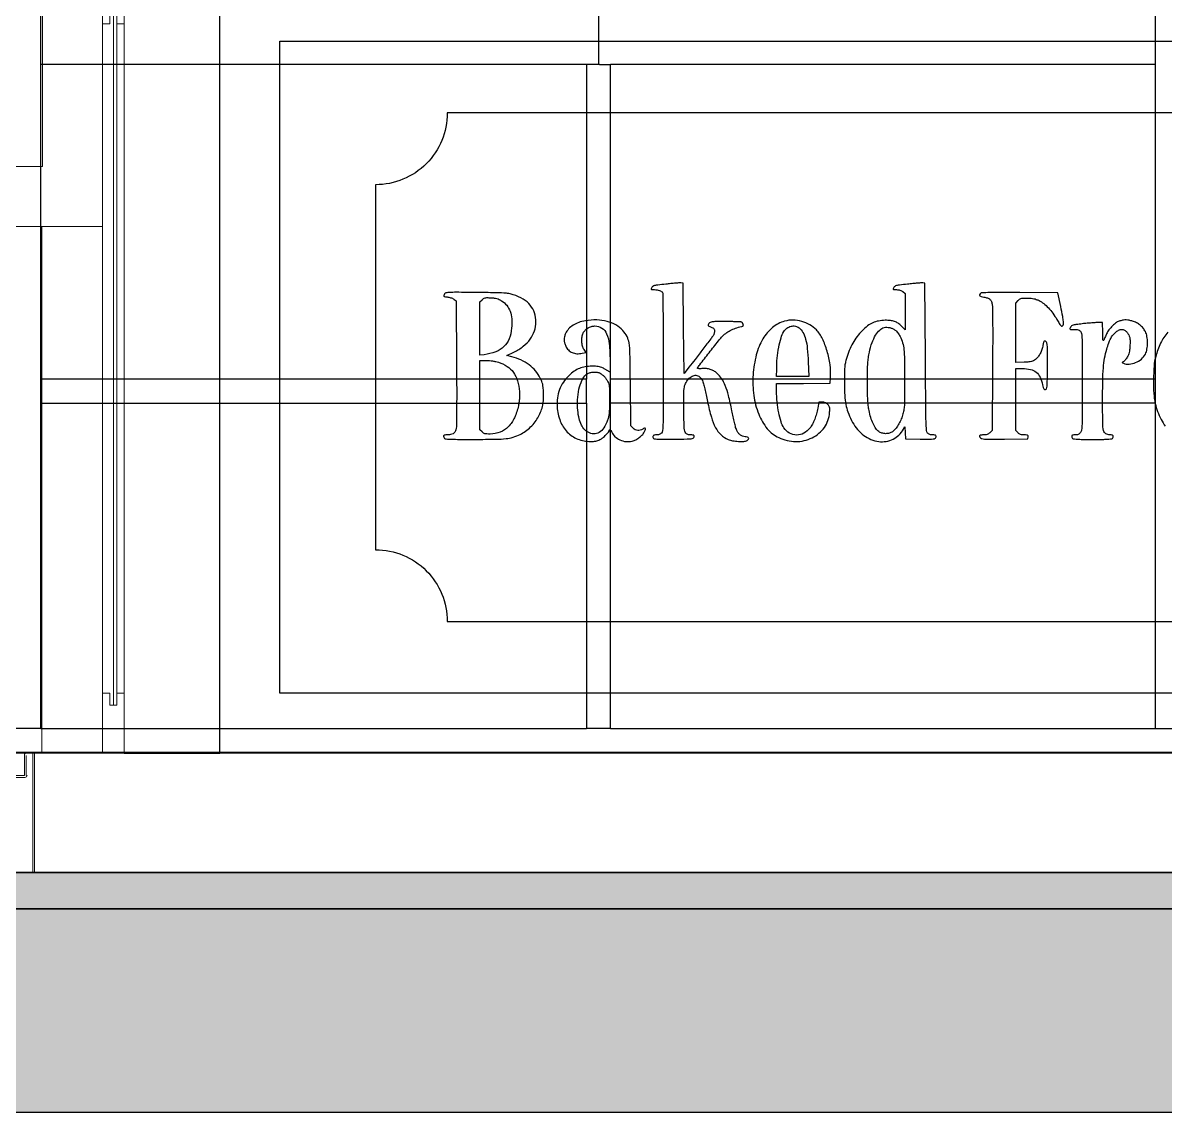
# Model space of a CAD drawing. Header units: millimetres. Extents: x 106699 to 122058, y 158555 to 162844.
# Drawn here: x 108477.4 to 108572.9, y 160724.3 to 160815.3 of the extents above; entities that cross this region are included whole.
import ezdxf

# ---------------------------------------------------------------- set-up
doc = ezdxf.new("R2010")
doc.units = ezdxf.units.MM
doc.layers.add('300_Z4_STR_F03$0$2-SPS-RCN', color=2, linetype='Continuous')
doc.layers.add('S2000-002 Çizgi', color=7, linetype='Continuous')
for name, color, linetype, lineweight in [('300_Z4_STR_F03$0$AUDIT_D_220920114151-103', 251, 'Continuous', 5), ('ahsap gorunus arka kalın', 43, 'Continuous', 9), ('ahsap kesit on', 40, 'Continuous', 20), ('no3_ahsap kesit on', 40, 'Continuous', 20)]:
    doc.layers.add(name, color=color, linetype=linetype, lineweight=lineweight)

# ---------------------------------------------------------------- blocks, each defined once
blk = doc.blocks.new('A$C254879b2')
at = {"layer": 'S2000-002 Çizgi', "color": 8, "true_color": 0x7a7a7a}
for p, q in [((273.533, 41.194), (273.529, 87.5)), ((320.127, 87.5), (320.127, 67.5)), ((366.679, 12), (366.679, 87.5)), ((319.127, 67.5), (273.531, 67.5)), ((320.027, 67.5), (319.127, 67.5)), ((319.127, 67.5), (319.127, 41.194)), ((320.227, 67.5), (320.027, 67.5)), ((320.227, 67.5), (321.127, 67.5)), ((321.127, 41.194), (321.127, 67.5)), ((366.679, 67.5), (321.127, 67.5)), ((319.127, 41.194), (273.533, 41.194)), ((273.533, 39.194), (273.533, 41.194)), ((319.127, 39.194), (319.127, 41.194)), ((321.127, 39.194), (321.127, 41.194)), ((366.679, 41.194), (321.127, 41.194)), ((273.535, 12.001), (273.533, 39.194)), ((273.533, 39.194), (319.127, 39.194)), ((319.127, 39.194), (319.127, 12)), ((321.127, 12), (321.127, 39.194)), ((366.679, 39.194), (321.127, 39.194)), ((273.535, 12.001), (267.534, 12)), ((273.535, 12.001), (319.127, 12)), ((321.127, 12), (319.127, 12)), ((321.127, 12), (366.829, 12)), ((366.829, 12), (415.528, 12.001)), ((525.528, 10), (267.534, 10)), ((267.534, 0.001), (672.528, 0.001))]:
    blk.add_line(p, q, dxfattribs=at)
blk = doc.blocks.new('A$C75c05701')
for points in [[(25.08, 21.07, 0.00301), (24.18, 20.97, 0.031649), (23.82, 20.91, 0.088385), (23.62, 20.82, 0.138022), (23.51, 20.68, 0.032296), (23.45, 20.54, 0.308533), (23.47, 20.48, 0.16035), (23.55, 20.45, 0.009033), (23.8, 20.45, -0.040323), (24.1, 20.42, -0.048696), (24.36, 20.35, -0.055089), (24.58, 20.25, -0.101875), (24.72, 20.11, -0.145671), (24.75, 20.01, -0.000152), (24.77, 17.75, -0.001444), (24.79, 15.21, -0.000884), (24.79, 12.22, -0.000363), (24.79, 7.15, -0.005907), (24.77, 5.44, -0.011816), (24.72, 4.53, -0.180228), (24.59, 4.25, -0.061877), (24.49, 4.17, -0.046522), (24.35, 4.1, -0.044352), (24.2, 4.06, -0.043768), (24.05, 4.05, 0.036616), (23.81, 4.03, 0.143123), (23.68, 3.97, 0.215669), (23.63, 3.86, 0.093398), (23.65, 3.71, 0.261301), (23.76, 3.62, 0.031128), (24.09, 3.58, 0.015549), (24.67, 3.56, 0.00181), (25.98, 3.57, 0.001244), (27.49, 3.59, 0.023114), (27.96, 3.62, 0.095374), (28.18, 3.69, 0.239449), (28.28, 3.82, 0.062435), (28.28, 3.95, 0.229727), (28.24, 4.01, 0.12561), (28.14, 4.04, 0.014851), (27.92, 4.05, -0.033331), (27.73, 4.06, -0.05342), (27.57, 4.1, -0.060547), (27.44, 4.16, -0.061601), (27.33, 4.26, -0.125435), (27.23, 4.46, -0.038257), (27.17, 4.81, -0.016127), (27.14, 5.44, -0.001737), (27.11, 6.88, -0.005179), (27.11, 8.65, -0.041581), (27.18, 9.46, -0.087878), (27.37, 9.97, -0.069104), (27.74, 10.45, -0.094861), (28.17, 10.73, -0.163024), (28.6, 10.76, -0.151285), (28.97, 10.52, -0.078539), (29.27, 10.05, -0.038701), (29.35, 9.82, -0.00373), (29.49, 9.25, -0.004727), (29.64, 8.57, -0.003717), (29.79, 7.83, 0.018945), (30.23, 6.04, 0.056207), (30.7, 4.86, 0.081118), (31.31, 4.08, 0.08344), (32.13, 3.54, 0.059766), (32.63, 3.39, 0.030482), (33.28, 3.32, 0.029045), (33.9, 3.32, 0.113557), (34.27, 3.43, 0.111249), (34.42, 3.56, 0.279934), (34.42, 3.7, 0.203714), (34.29, 3.81, 0.07238), (34.05, 3.85, -0.088783), (33.74, 3.9, -0.081405), (33.47, 4.06, -0.073423), (33.23, 4.31, -0.054532), (33.06, 4.65, -0.032239), (32.97, 4.9, -0.004231), (32.84, 5.44, -0.004902), (32.69, 6.09, -0.004088), (32.55, 6.78, 0.01077), (32.16, 8.5, 0.034173), (31.8, 9.62, 0.050888), (31.39, 10.41, 0.067188), (30.86, 11.02, 0.050589), (30.5, 11.28, 0.056121), (30.11, 11.44, 0.052608), (29.67, 11.53, 0.036755), (29.17, 11.53, -0.01219), (28.94, 11.52, -0.035793), (28.77, 11.53, -0.070694), (28.68, 11.56, -0.451698), (28.67, 11.6, -0.03019), (28.92, 11.96, -0.00101), (29.98, 13.33, -0.001265), (31.03, 14.66, -0.022331), (31.38, 15.08, -0.037189), (31.85, 15.51, -0.042012), (32.36, 15.84, -0.040274), (32.94, 16.1, -0.029795), (33.62, 16.29, 0.032526), (33.75, 16.33, 0.125203), (33.81, 16.37, 0.183753), (33.84, 16.44, 0.088096), (33.82, 16.52, 0.035027), (33.79, 16.6, 0.028144), (33.75, 16.67, 0.02896), (33.7, 16.73, 0.062229), (33.65, 16.77, 0.138179), (33.56, 16.8, 0.002535), (33.07, 16.82, 0.006053), (32.49, 16.84, 0.003983), (31.82, 16.85, 0.002093), (30.72, 16.84, 0.027762), (30.32, 16.82, 0.085103), (30.1, 16.75, 0.126018), (29.95, 16.62, 0.035943), (29.86, 16.48, 0.260808), (29.87, 16.41, 0.145101), (29.94, 16.34, 0.009879), (30.19, 16.23, -0.022665), (30.4, 16.13, -0.088247), (30.52, 16.04, -0.12075), (30.57, 15.93, -0.061437), (30.59, 15.77, -0.048453), (30.58, 15.65, -0.028967), (30.54, 15.5, -0.028809), (30.49, 15.36, -0.04388), (30.42, 15.25, -0.013112), (30.17, 14.89, -0.000653), (29.28, 13.74, -0.001181), (28.39, 12.57, -0.002655), (27.7, 11.7), (27.14, 11), (27.09, 16.1), (27.04, 21.2), (26.79, 21.21, 0.031128), (26.63, 21.21, 0.002337), (26.19, 21.18, 0.003224), (25.66, 21.13, 0.002445)], [(52.38, 21.07, 0.00301), (51.48, 20.97, 0.031649), (51.12, 20.91, 0.088385), (50.92, 20.82, 0.138022), (50.81, 20.68, 0.035057), (50.75, 20.54, 0.318203), (50.77, 20.48, 0.149578), (50.85, 20.45, 0.007989), (51.13, 20.45, -0.031599), (51.34, 20.44, -0.040607), (51.52, 20.4, -0.043934), (51.69, 20.33, -0.050593), (51.83, 20.24), (52.09, 20.03), (52.09, 17.98), (52.09, 15.92), (51.69, 16.33, 0.045345), (51.3, 16.65, 0.065774), (50.91, 16.85, 0.059044), (50.45, 16.96, 0.029149), (49.84, 16.99, 0.042028), (49.09, 16.91, 0.061506), (48.46, 16.72, 0.058083), (47.87, 16.36, 0.032961), (47.24, 15.81, 0.034385), (46.67, 15.15, 0.032301), (46.19, 14.42, 0.031147), (45.79, 13.59, 0.027288), (45.47, 12.69, 0.021088), (45.35, 12.18, 0.029177), (45.28, 11.71, 0.017871), (45.25, 11.09, 0.003325), (45.25, 9.95, 0.011511), (45.29, 8.49, 0.033997), (45.41, 7.49, 0.041946), (45.64, 6.64, 0.026334), (46.05, 5.69, 0.103303), (47.26, 4.14, 0.12536), (48.91, 3.34, 0.145997), (50.56, 3.49, 0.15805), (51.79, 4.51), (52.08, 4.97), (52.11, 4.29), (52.14, 3.6), (53.79, 3.57, 0.003604), (54.6, 3.56, 0.015081), (55.09, 3.58, 0.018341), (55.41, 3.61, 0.222043), (55.51, 3.67, 0.067505), (55.59, 3.84, 0.246861), (55.57, 3.96, 0.187023), (55.45, 4.03, 0.03978), (55.21, 4.05, -0.034487), (55.03, 4.06, -0.053299), (54.87, 4.1, -0.059834), (54.74, 4.16, -0.061383), (54.63, 4.26, -0.169969), (54.51, 4.55, -0.008539), (54.46, 5.6, -0.00515), (54.43, 7.51, -0.000366), (54.39, 12.83), (54.34, 21.2), (54.09, 21.21, 0.031128), (53.93, 21.21, 0.002337), (53.49, 21.18, 0.003224), (52.96, 21.13, 0.002445)], [(0.1, 19.96, 0.027472), (0.02, 19.78, 0.311008), (0.03, 19.71, 0.148486), (0.12, 19.66, 0.006178), (0.49, 19.61, -0.027528), (0.69, 19.57, -0.023764), (0.9, 19.51, -0.024463), (1.09, 19.43, -0.061514), (1.21, 19.35), (1.44, 19.17), (1.47, 12.08, -0.000977), (1.48, 8.94, -0.002571), (1.47, 6.69, -0.001271), (1.45, 4.97, -0.066992), (1.4, 4.64, -0.08365), (1.27, 4.37, -0.10662), (1.07, 4.19, -0.089101), (0.78, 4.08, -0.043534), (0.39, 4.05, 0.022891), (0.14, 4.04, 0.177977), (0.03, 3.99, 0.245608), (0, 3.89, 0.04447), (0.05, 3.71, 0.28167), (0.18, 3.61, 0.015183), (0.68, 3.57, 0.010191), (1.56, 3.55, 0.001168), (3.53, 3.55, 0.003118), (5.94, 3.56, 0.024114), (7.06, 3.63, 0.047406), (7.84, 3.79, 0.035887), (8.66, 4.11, 0.047943), (9.24, 4.46, 0.03488), (9.83, 4.95, 0.034639), (10.34, 5.53, 0.044715), (10.72, 6.12, 0.029526), (11.01, 6.78, 0.040617), (11.19, 7.4, 0.038337), (11.28, 8.06, 0.022649), (11.28, 8.87, 0.010721), (11.24, 9.41, 0.033873), (11.19, 9.77, 0.039621), (11.09, 10.08, 0.019261), (10.92, 10.47, 0.062916), (10.38, 11.27, 0.054588), (9.65, 11.97, 0.051991), (8.74, 12.51, 0.04684), (7.7, 12.88), (7.16, 13.02), (7.95, 13.4, 0.051869), (9, 14.06, 0.068422), (9.78, 14.87, 0.075252), (10.26, 15.8, 0.08306), (10.43, 16.79, 0.079066), (10.26, 17.82, 0.094476), (9.79, 18.68, 0.085707), (8.99, 19.37, 0.053654), (7.87, 19.88, 0.041486), (7.38, 20, 0.023984), (6.79, 20.06, 0.010744), (5.83, 20.1, 0.001309), (3.73, 20.13, 0.000833), (1.44, 20.15, 0.013184), (0.66, 20.13, 0.038412), (0.27, 20.09, 0.223931)], [(6.55, 19.19, -0.083549), (7.13, 18.68, -0.083802), (7.51, 18.01, -0.070518), (7.69, 17.16, -0.039689), (7.68, 16.09, -0.069488), (7.4, 14.89, -0.109782), (6.82, 14.02, -0.102554), (5.89, 13.43, -0.054937), (4.57, 13.1), (4.09, 13.04), (4.09, 16.05), (4.09, 19.06), (4.35, 19.31, -0.045603), (4.52, 19.46, -0.096298), (4.68, 19.52, -0.058494), (4.9, 19.55, -0.008963), (5.33, 19.53, -0.015568), (5.73, 19.5, -0.039656), (6.02, 19.44, -0.045011), (6.27, 19.35, -0.025643)], [(60.61, 20.03, 0.096233), (60.51, 19.88, 0.292536), (60.53, 19.76, 0.149013), (60.68, 19.67, 0.027627), (61, 19.61, -0.049053), (61.4, 19.51, -0.105525), (61.67, 19.35, -0.11148), (61.84, 19.1, -0.058815), (61.94, 18.73, -0.034252), (61.97, 18.4, -0.00047), (61.98, 16.4, -0.001324), (61.98, 14.08, -0.000871), (61.97, 11.41), (61.94, 4.53), (61.66, 4.29, -0.042539), (61.51, 4.18, -0.054788), (61.35, 4.1, -0.050619), (61.16, 4.06, -0.029758), (60.94, 4.05, 0.019333), (60.75, 4.04, 0.04948), (60.61, 4.02, 0.080594), (60.52, 3.98, 0.251692), (60.5, 3.92, 0.236351), (60.6, 3.71, 0.127044), (60.89, 3.6, 0.031592), (61.51, 3.56, 0.002122), (63.3, 3.57), (65.94, 3.6), (65.98, 3.82, 0.071132), (65.98, 3.95, 0.240829), (65.93, 4.01, 0.110187), (65.82, 4.04, 0.010885), (65.55, 4.05, -0.025708), (65.31, 4.06, -0.057907), (65.13, 4.1, -0.066953), (64.98, 4.17, -0.045984), (64.84, 4.29), (64.59, 4.54), (64.59, 8.04), (64.59, 11.55), (65.36, 11.55, -0.059025), (66.25, 11.44, -0.112757), (66.89, 11.13, -0.112211), (67.33, 10.56, -0.058093), (67.62, 9.71, 0.011121), (67.69, 9.4, 0.07254), (67.75, 9.25, 0.165599), (67.83, 9.18, 0.129641), (67.94, 9.17, 0.281119), (68.06, 9.27, 0.061239), (68.12, 9.54, 0.018179), (68.15, 10.12, 0.001179), (68.17, 11.79, 0.002756), (68.18, 13.49, 0.028322), (68.14, 14.19, 0.089641), (68.04, 14.53, 0.28194), (67.84, 14.65, 0.249491), (67.79, 14.62, 0.049157), (67.73, 14.52, 0.039576), (67.68, 14.37, 0.022318), (67.65, 14.18, -0.039796), (67.53, 13.69, -0.04238), (67.35, 13.24, -0.045275), (67.1, 12.85, -0.065214), (66.81, 12.57, -0.040612), (66.58, 12.42, -0.064391), (66.36, 12.34, -0.040877), (66.07, 12.29, -0.007964), (65.53, 12.26), (64.59, 12.23), (64.59, 15.58), (64.59, 18.94), (64.84, 19.22, -0.046556), (65, 19.38, -0.10495), (65.16, 19.46, -0.05917), (65.38, 19.49, -0.007509), (65.88, 19.49, -0.013584), (66.31, 19.47, -0.034265), (66.63, 19.43, -0.039405), (66.9, 19.35, -0.023846), (67.22, 19.21, -0.054067), (67.74, 18.88, -0.036285), (68.27, 18.4, -0.032615), (68.77, 17.79, -0.025267), (69.24, 17.07, 0.006628), (69.5, 16.63, 0.041136), (69.65, 16.43, 0.111644), (69.76, 16.34, 0.283401), (69.85, 16.36, 0.183306), (69.96, 16.54, 0.060446), (69.97, 16.86, 0.026323), (69.89, 17.41, 0.003599), (69.66, 18.55), (69.33, 20.1), (65.03, 20.12, 0.001296), (62.9, 20.13, 0.005592), (61.64, 20.12, 0.003463), (60.76, 20.09, 0.189743)], [(16.01, 16.94, 0.043324), (15.25, 16.74, 0.059136), (14.61, 16.43, 0.065706), (14.12, 16.01, 0.075317), (13.78, 15.5, 0.043577), (13.65, 15.13, 0.065691), (13.61, 14.8, 0.064799), (13.65, 14.46, 0.041119), (13.79, 14.08, 0.087768), (14.09, 13.64, 0.095535), (14.51, 13.35, 0.089411), (15.04, 13.22, 0.066817), (15.64, 13.27), (16.1, 13.36), (15.87, 13.68, -0.091622), (15.69, 14.07, -0.048705), (15.61, 14.59, -0.048533), (15.63, 15.13, -0.08594), (15.76, 15.55, -0.067425), (16, 15.88, -0.0695), (16.31, 16.13, -0.069486), (16.68, 16.29, -0.067354), (17.08, 16.35, -0.148232), (17.87, 16.11, -0.142431), (18.41, 15.47, -0.080539), (18.71, 14.32, -0.023352), (18.79, 12.47), (18.79, 11.15), (18.22, 11.47, 0.019284), (17.86, 11.66, 0.055689), (17.59, 11.75, 0.045166), (17.29, 11.79, 0.009491), (16.74, 11.8, 0.037266), (15.98, 11.74, 0.058115), (15.34, 11.56, 0.057614), (14.76, 11.24, 0.035903), (14.16, 10.75, 0.053853), (13.52, 10, 0.059778), (13.08, 9.16, 0.058658), (12.85, 8.23, 0.048871), (12.82, 7.2, 0.074416), (13.18, 5.61, 0.100821), (13.97, 4.37, 0.107303), (15.14, 3.58, 0.094068), (16.59, 3.31, 0.018544), (16.92, 3.32, 0.030723), (17.19, 3.36, 0.034714), (17.43, 3.43, 0.035197), (17.65, 3.52, 0.04934), (17.97, 3.73, 0.025968), (18.32, 4.05, 0.02084), (18.63, 4.37, 0.178976), (18.69, 4.55, -0.216639), (18.73, 4.63, -0.340898), (18.8, 4.63, -0.104575), (18.9, 4.53, -0.041165), (18.99, 4.35, 0.10955), (19.35, 3.85, 0.082553), (19.91, 3.48, 0.078536), (20.6, 3.3, 0.083724), (21.28, 3.35, 0.061661), (21.71, 3.51, 0.04549), (22.13, 3.78, 0.046588), (22.48, 4.11, 0.082252), (22.69, 4.45, 0.02761), (22.78, 4.69, 0.247992), (22.76, 4.8, 0.344869), (22.67, 4.82, 0.040863), (22.48, 4.71, -0.08583), (22.2, 4.58, -0.089686), (21.91, 4.55, -0.090941), (21.62, 4.63, -0.091327), (21.39, 4.81), (21.14, 5.06), (21.09, 9.73, 0.001936), (21.04, 13.23, 0.030136), (20.94, 14.43, 0.085526), (20.71, 15.15, 0.06289), (20.23, 15.84, 0.081355), (19.45, 16.47, 0.065243), (18.45, 16.87, 0.058811), (17.29, 17.03, 0.045731)], [(38.5, 16.89, 0.107288), (37.13, 16.17, 0.08491), (36.05, 14.89, 0.070504), (35.3, 13.09, 0.044936), (34.94, 10.85, 0.050506), (35.02, 8.5, 0.063847), (35.57, 6.39, 0.073593), (36.54, 4.75, 0.114115), (37.84, 3.74, 0.107112), (39.75, 3.3, 0.117308), (41.61, 3.73, 0.126097), (42.98, 4.9, 0.135578), (43.57, 6.56, 0.01022), (43.59, 6.97, 0.063728), (43.57, 7.17, 0.098827), (43.5, 7.32, 0.041993), (43.36, 7.49, 0.041376), (43.22, 7.61, 0.059263), (43.07, 7.69, 0.05807), (42.91, 7.73, 0.037816), (42.72, 7.75), (42.34, 7.75), (42.23, 7.07, -0.025205), (42.09, 6.43, -0.026684), (41.89, 5.82, -0.028397), (41.64, 5.27, -0.043295), (41.36, 4.83, -0.103738), (40.67, 4.24, -0.12732), (39.85, 4.03, -0.131064), (39.05, 4.25, -0.113375), (38.42, 4.84, -0.072189), (38.09, 5.53, -0.027444), (37.83, 6.56, -0.025584), (37.65, 7.76, -0.023173), (37.59, 9.02), (37.59, 9.85), (40.62, 9.87), (43.64, 9.9), (43.68, 10.5, 0.046436), (43.62, 11.98, 0.039072), (43.29, 13.52, 0.040641), (42.76, 14.91, 0.073747), (42.08, 15.91, 0.07569), (41.35, 16.49, 0.063733), (40.43, 16.87, 0.063302), (39.44, 17.02, 0.072489)], [(76.35, 16.92, 0.08985), (75.96, 16.74, 0.038858), (75.51, 16.37, 0.038189), (75.11, 15.91, 0.055671), (74.83, 15.45, 0.000093), (74.75, 15.26, 0.00008), (74.66, 15.06, 0.000081), (74.58, 14.87, 0.000232), (74.52, 14.75, -0.349296), (74.47, 14.72, -0.320516), (74.43, 14.77, -0.029133), (74.41, 15.02, -0.003138), (74.4, 15.62), (74.39, 16.75), (73.97, 16.75, 0.015874), (73.73, 16.74, 0.003017), (73.29, 16.7, 0.003217), (72.78, 16.66, 0.00295), (72.25, 16.61, 0.005199), (71.58, 16.53, 0.023145), (71.19, 16.46, 0.039331), (70.95, 16.39, 0.141779), (70.83, 16.29, 0.031276), (70.72, 16.12, 0.198059), (70.7, 16.02, 0.29333), (70.77, 15.97, 0.059926), (70.92, 15.96, -0.025124), (71.25, 15.97, -0.049825), (71.52, 15.94, -0.063021), (71.73, 15.87, -0.080114), (71.89, 15.75, -0.169507), (72.02, 15.49, -0.019652), (72.07, 14.84, -0.008246), (72.09, 13.61, -0.000544), (72.09, 10.06, -0.000537), (72.09, 6.48, -0.00847), (72.07, 5.26, -0.022552), (72.01, 4.62, -0.135901), (71.89, 4.31, -0.044989), (71.76, 4.18, -0.077821), (71.64, 4.1, -0.071272), (71.49, 4.06, -0.032307), (71.29, 4.05, 0.023125), (71.03, 4.04, 0.178723), (70.93, 3.99, 0.244831), (70.9, 3.89, 0.044245), (70.95, 3.71, 0.261126), (71.06, 3.62, 0.028436), (71.39, 3.58, 0.015304), (71.98, 3.55, 0.001944), (73.24, 3.55, 0.001944), (74.51, 3.55, 0.015304), (75.1, 3.58, 0.028436), (75.43, 3.62, 0.261126), (75.53, 3.71, 0.042789), (75.59, 3.89, 0.238528), (75.56, 3.99, 0.183499), (75.46, 4.04, 0.02489), (75.22, 4.05, -0.141973), (74.75, 4.19, -0.200055), (74.5, 4.54, -0.050354), (74.41, 5.36, -0.00291), (74.39, 7.87, -0.004301), (74.41, 10.15, -0.015333), (74.48, 11.62, -0.02312), (74.62, 12.72, -0.027728), (74.86, 13.73, -0.013965), (75.08, 14.44, -0.035045), (75.3, 14.93, -0.045793), (75.54, 15.31, -0.047354), (75.84, 15.63, -0.063135), (76.2, 15.87, -0.116087), (76.54, 15.96, -0.129979), (76.85, 15.88, -0.090325), (77.13, 15.64, -0.047938), (77.34, 15.34, -0.074506), (77.45, 15.05, -0.05313), (77.49, 14.67, -0.013984), (77.47, 14.06, -0.014185), (77.44, 13.65, -0.032974), (77.38, 13.34, -0.039562), (77.3, 13.09, -0.031389), (77.16, 12.82, -0.020254), (77.05, 12.65, -0.022482), (76.92, 12.48, -0.022566), (76.81, 12.36, -0.098393), (76.72, 12.3, 0.014203), (76.62, 12.25, 0.328685), (76.6, 12.23, 0.254696), (76.62, 12.2, 0.009905), (76.74, 12.14, 0.115961), (77.39, 12.04, 0.081248), (78.11, 12.21, 0.078291), (78.77, 12.62, 0.093689), (79.22, 13.18, 0.082478), (79.4, 13.72, 0.039402), (79.46, 14.45, 0.039405), (79.4, 15.17, 0.083564), (79.22, 15.71, 0.050012), (78.96, 16.11, 0.048782), (78.62, 16.45, 0.048895), (78.22, 16.71, 0.050741), (77.78, 16.89, 0.021619), (77.38, 16.99, 0.045423), (77.06, 17.03, 0.046348), (76.74, 17.01, 0.023419)], [(40.13, 16.14, -0.103805), (40.56, 15.63, -0.056714), (40.87, 14.86, -0.040601), (41.06, 13.79, -0.016859), (41.16, 12.32), (41.22, 10.65), (39.41, 10.65), (37.59, 10.65), (37.6, 11.47, -0.023068), (37.66, 12.72, -0.023831), (37.83, 13.94, -0.025242), (38.09, 15, -0.064176), (38.41, 15.72, -0.098247), (38.76, 16.1, -0.09924), (39.22, 16.32, -0.104649), (39.71, 16.33, -0.122004)], [(50.97, 15.88, -0.04292), (51.11, 15.76, -0.021379), (51.27, 15.57, -0.02105), (51.42, 15.36, -0.028978), (51.53, 15.17, -0.044205), (51.81, 14.45, -0.045754), (51.96, 13.7, -0.022973), (52.03, 12.59, -0.003236), (52.04, 10.3, -0.001315), (52.04, 8.24, -0.012628), (52.01, 7.37, -0.029304), (51.95, 6.81, -0.032952), (51.82, 6.29, -0.030863), (51.6, 5.71, -0.030993), (51.31, 5.17, -0.033064), (50.99, 4.71, -0.063443), (50.66, 4.41, -0.095078), (50.32, 4.24, -0.067063), (49.9, 4.19, -0.066085), (49.48, 4.26, -0.085634), (49.12, 4.43, -0.092546), (48.8, 4.76, -0.03717), (48.49, 5.32, -0.033326), (48.22, 6.02, -0.026942), (48.03, 6.8, -0.020307), (47.94, 7.36, -0.014469), (47.89, 8, -0.010142), (47.86, 8.83, -0.003388), (47.85, 10.05, -0.002997), (47.86, 11.38, -0.013078), (47.89, 12.16, -0.020172), (47.96, 12.76, -0.017046), (48.07, 13.39, -0.030073), (48.37, 14.47, -0.051759), (48.77, 15.31, -0.066096), (49.23, 15.89, -0.129031), (49.74, 16.18, -0.075112), (50.03, 16.21, -0.047371), (50.36, 16.16, -0.046064), (50.69, 16.05, -0.057163)], [(6.19, 12.26, -0.069918), (7.17, 11.79, -0.092232), (7.88, 11.11, -0.085213), (8.34, 10.17, -0.051287), (8.56, 8.95, -0.017733), (8.58, 8.56, -0.018759), (8.57, 8.17, -0.018149), (8.52, 7.78, -0.014586), (8.45, 7.35, -0.056568), (8.01, 5.99, -0.089392), (7.31, 4.98, -0.102096), (6.38, 4.37, -0.09524), (5.26, 4.15, -0.011716), (4.88, 4.16, -0.053292), (4.66, 4.19, -0.080836), (4.5, 4.26, -0.051136), (4.34, 4.39), (4.09, 4.64), (4.09, 8.54), (4.09, 12.45), (4.83, 12.45, -0.018896), (5.18, 12.44, -0.016227), (5.54, 12.4, -0.016581), (5.89, 12.33, -0.02374)], [(17.67, 11.01, -0.048345), (17.92, 10.85, -0.038449), (18.15, 10.63, -0.035372), (18.36, 10.36, -0.028166), (18.56, 10.05, -0.062693), (18.66, 9.79, -0.038184), (18.71, 9.46, -0.019605), (18.73, 8.96, -0.003313), (18.74, 8, -0.00389), (18.72, 7.03, -0.0194), (18.69, 6.49, -0.032598), (18.63, 6.1, -0.030947), (18.51, 5.71, -0.054323), (18.09, 4.85, -0.113229), (17.56, 4.33, -0.14738), (16.95, 4.17, -0.119936), (16.31, 4.35, -0.093525), (15.84, 4.75, -0.069834), (15.49, 5.32, -0.055578), (15.25, 6.1, -0.030059), (15.13, 7.09, -0.038901), (15.14, 8.33, -0.046453), (15.36, 9.48, -0.052801), (15.73, 10.4, -0.129092), (16.22, 10.94, -0.077924), (16.54, 11.08, -0.05271), (16.94, 11.14, -0.052804), (17.34, 11.12, -0.079332)]]:
    blk.add_lwpolyline(points, format="xyb", close=True)
blk.add_lwpolyline([(81.74, 15.64, 0.06392), (80.94, 14.42, 0.046805), (80.38, 12.9, 0.048059), (80.2, 11.85, 0.015644), (80.14, 10.29, 0.015859), (80.17, 8.71, 0.042657), (80.33, 7.6, 0.032141), (80.6, 6.68, 0.031533), (80.99, 5.79, 0.033308), (81.46, 5.02, 0.054396)], format="xyb")
blk = doc.blocks.new('A$C58a314aa')
at = {"layer": 'no3_ahsap kesit on'}
for p, q in [((90.062, 75.949), (90.062, 10)), ((91.862, 75.949), (91.862, 70.949)), ((90.662, 70.949), (90.662, 71.949)), ((90.962, 71.949), (90.962, 14)), ((91.262, 71.949), (91.262, 14)), ((90.062, 70.949), (90.662, 70.949)), ((91.262, 70.949), (91.862, 70.949)), ((91.862, 70.949), (91.862, 15)), ((90.062, 15), (90.662, 15)), ((90.662, 15), (90.662, 14)), ((91.262, 15), (91.862, 15)), ((91.862, 15), (91.862, 10)), ((91.262, 14), (90.662, 14)), ((84.242, 0), (84.242, 10.025)), ((84.362, 0), (84.362, 10))]:
    blk.add_line(p, q, dxfattribs=at)
for points in [[(22.543, 75.949), (13.049, 75.949), (13.049, 10.025), (90.062, 10.025), (90.062, 75.949), (85.049, 75.949)], [(85.049, 75.949), (85.049, 59.013), (22.543, 59.013), (22.543, 75.949)], [(16.543, 54), (90.062, 54)], [(90.062, 54), (84.973, 54), (84.973, 10.025), (90.062, 10.025), (90.062, 54)], [(75.328, 9.797), (75.328, 8.127), (83.53, 8.127), (83.53, 9.797)], [(83.682, 10.025), (86.265, 10.025)], [(83.682, 9.797), (83.682, 8.127)], [(90.062, 10), (91.862, 10)], [(83.53, 7.975), (75.328, 7.975)]]:
    blk.add_lwpolyline(points, dxfattribs=at)
for points in [[(83.53, 9.835), (83.53, 9.94), (83.615, 10.025), (83.72, 10.025)], [(83.758, 8.165), (83.758, 8.06), (83.673, 7.975), (83.568, 7.975)]]:
    blk.add_open_spline(points, degree=3, dxfattribs=at)
blk = doc.blocks.new('A$Cfe531ae8')
for p, q in [((99.862, 10), (99.862, 74.5)), ((104.862, 69.5), (250.862, 69.5)), ((104.862, 15), (104.862, 69.5)), ((250.862, 15), (104.862, 15)), ((91.862, 10), (93.862, 10)), ((93.862, 10), (99.862, 10)), ((255.862, 10), (99.862, 10)), ((93.862, 0), (84.242, 0)), ((516.862, 0), (93.862, 0))]:
    blk.add_line(p, q)
blk.add_lwpolyline([(242.862, 27), (242.862, 57.5, -0.414214), (236.862, 63.5), (118.862, 63.5, -0.414214), (112.862, 57.5), (112.862, 27, -0.414214), (118.862, 21), (236.862, 21, -0.414214)], format="xyb", close=True)
at = {"xscale": 0.7401733245440774, "yscale": 0.7401733245440774, "zscale": 0.7401733245440774}
blk.add_blockref('A$C75c05701', (118.548, 33.596, 6.152), dxfattribs=at)
at = {"layer": 'S2000-002 Çizgi'}
blk.add_blockref('A$C58a314aa', (0, 0), dxfattribs=at)

msp = doc.modelspace()

# ---------------------------------------------------------------- hatches: boundary and pattern name
at = {"layer": 'ahsap gorunus arka kalın', "true_color": 0xc3d8cc}
h = msp.add_hatch(dxfattribs=at)
h.set_pattern_fill('AR-B816', color=254, scale=0.04)
h.set_pattern_definition([(0, (-11544.62, 998.902), (0, 8.128), []), (90, (-11544.62, 998.902), (-8.128, 8.128), [8.128, -8.128])])
edge = h.paths.add_edge_path()
edge.add_line((108293.168, 160954.375), (108403.168, 160954.375))
edge.add_line((108403.168, 160954.375), (108403.168, 160822.317))
edge.add_line((108403.168, 160822.317), (108406.848, 160822.317))
edge.add_line((108406.848, 160822.317), (108406.848, 160917.374))
edge.add_line((108406.848, 160917.374), (108409.388, 160917.374))
edge.add_line((108409.388, 160917.374), (108467.326, 160917.374))
edge.add_line((108467.326, 160917.374), (108469.96, 160917.374))
edge.add_line((108469.96, 160917.374), (108469.96, 160903.014))
edge.add_line((108469.96, 160903.014), (108469.96, 160881.279))
edge.add_line((108469.96, 160881.279), (108484.095, 160881.279))
edge.add_line((108484.095, 160881.279), (108484.095, 160845.874))
edge.add_line((108484.095, 160845.874), (108496.396, 160845.874))
edge.add_line((108496.396, 160845.874), (108496.396, 160881.317))
edge.add_line((108496.396, 160881.317), (108502.922, 160881.317))
edge.add_line((108502.922, 160881.317), (108502.922, 160890.874))
edge.add_line((108502.922, 160890.874), (108497.922, 160890.874))
edge.add_line((108497.922, 160890.874), (108497.243, 160890.874))
edge.add_line((108497.243, 160890.874), (108497.177, 160891.018))
edge.add_line((108497.177, 160891.018), (108497.161, 160891.293))
edge.add_line((108497.161, 160891.293), (108496.881, 160891.305))
edge.add_line((108496.881, 160891.305), (108496.636, 160891.463))
edge.add_line((108496.636, 160891.463), (108496.522, 160891.678))
edge.add_line((108496.522, 160891.678), (108496.403, 160892.32))
edge.add_line((108496.403, 160892.32), (108496.391, 160892.371))
edge.add_line((108496.391, 160892.371), (108496.374, 160892.424))
edge.add_line((108496.374, 160892.424), (108496.355, 160892.475))
edge.add_line((108496.355, 160892.475), (108496.332, 160892.525))
edge.add_line((108496.332, 160892.525), (108496.306, 160892.573))
edge.add_line((108496.306, 160892.573), (108496.278, 160892.62))
edge.add_line((108496.278, 160892.62), (108496.247, 160892.664))
edge.add_line((108496.247, 160892.664), (108496.213, 160892.707))
edge.add_line((108496.213, 160892.707), (108496.176, 160892.747))
edge.add_line((108496.176, 160892.747), (108496.137, 160892.784))
edge.add_line((108496.137, 160892.784), (108496.072, 160892.834))
edge.add_line((108496.072, 160892.834), (108495.966, 160892.902))
edge.add_line((108495.966, 160892.902), (108495.821, 160893.104))
edge.add_line((108495.821, 160893.104), (108495.779, 160893.234))
edge.add_line((108495.779, 160893.234), (108665.065, 160893.234))
edge.add_line((108665.065, 160893.234), (108665.074, 160893.234))
edge.add_line((108665.074, 160893.234), (108664.968, 160893.005))
edge.add_line((108664.968, 160893.005), (108664.854, 160892.897))
edge.add_line((108664.854, 160892.897), (108664.648, 160892.724))
edge.add_line((108664.648, 160892.724), (108664.632, 160892.707))
edge.add_line((108664.632, 160892.707), (108664.598, 160892.664))
edge.add_line((108664.598, 160892.664), (108664.567, 160892.62))
edge.add_line((108664.567, 160892.62), (108664.538, 160892.573))
edge.add_line((108664.538, 160892.573), (108664.512, 160892.525))
edge.add_line((108664.512, 160892.525), (108664.49, 160892.475))
edge.add_line((108664.49, 160892.475), (108664.47, 160892.424))
edge.add_line((108664.47, 160892.424), (108664.454, 160892.371))
edge.add_line((108664.454, 160892.371), (108664.441, 160892.32))
edge.add_line((108664.441, 160892.32), (108664.315, 160891.64))
edge.add_line((108664.315, 160891.64), (108664.155, 160891.412))
edge.add_line((108664.155, 160891.412), (108663.927, 160891.304))
edge.add_line((108663.927, 160891.304), (108663.683, 160891.293))
edge.add_line((108663.683, 160891.293), (108663.662, 160890.931))
edge.add_line((108663.662, 160890.931), (108663.525, 160890.874))
edge.add_line((108663.525, 160890.874), (108662.922, 160890.874))
edge.add_line((108662.922, 160890.874), (108657.922, 160890.874))
edge.add_line((108657.922, 160890.874), (108657.922, 160881.342))
edge.add_line((108657.922, 160881.342), (108657.982, 160881.317))
edge.add_line((108657.982, 160881.317), (108691.922, 160881.317))
edge.add_line((108691.922, 160881.317), (108691.922, 160929.366))
edge.add_line((108691.922, 160929.366), (108685.578, 160927.095))
edge.add_line((108685.578, 160927.095), (108674.387, 160931.102))
edge.add_line((108674.387, 160931.102), (108673.896, 160931.785))
edge.add_line((108673.896, 160931.785), (108673.229, 160937.294))
edge.add_line((108673.229, 160937.294), (108673.229, 160938.528))
edge.add_line((108673.229, 160938.528), (108680.994, 160941.304))
edge.add_line((108680.994, 160941.304), (108680.994, 160942.259))
edge.add_line((108680.994, 160942.259), (108683.853, 160944.438))
edge.add_line((108683.853, 160944.438), (108683.853, 160947.473))
edge.add_line((108683.853, 160947.473), (108684.931, 160947.473))
edge.add_line((108684.931, 160947.473), (108684.931, 160973.839))
edge.add_line((108684.931, 160973.839), (108686.596, 160973.839))
edge.add_arc((108686.596, 160974.702), 0.863, 270.00001, 347.62888)
edge.add_spline(control_points=[(108687.438, 160974.517), (108687.476, 160974.689), (108687.57, 160975.076), (108687.789, 160975.742), (108688.039, 160975.984), (108688.239, 160977.582), (108688.345, 160978.207), (108688.392, 160978.416)], knot_values=[0.403662, 0.403662, 0.403662, 0.403662, 0.710546, 1.090047, 1.568727, 1.932922, 2.167118, 2.167118, 2.167118, 2.167118], degree=3, periodic=0)
edge.add_line((108688.392, 160978.416), (108688.392, 160978.42))
edge.add_line((108688.392, 160978.42), (108681.265, 160978.42))
edge.add_line((108681.265, 160978.42), (108681.265, 160979.317))
edge.add_line((108681.265, 160979.317), (108529.89, 160979.317))
edge.add_line((108529.89, 160979.317), (108529.89, 160978.42))
edge.add_line((108529.89, 160978.42), (108528.392, 160978.42))
edge.add_line((108528.392, 160978.42), (108528.392, 160973.839))
edge.add_line((108528.392, 160973.839), (108526.225, 160973.839))
edge.add_line((108526.225, 160973.839), (108526.225, 160970.261))
edge.add_line((108526.225, 160970.261), (108526.224, 160947.473))
edge.add_line((108526.224, 160947.473), (108527.303, 160947.473))
edge.add_line((108527.303, 160947.473), (108527.303, 160944.438))
edge.add_arc((108528.165, 160944.438), 0.863, 180, 220.70529)
edge.add_line((108527.511, 160943.875), (108665.303, 160943.875))
edge.add_line((108665.303, 160943.875), (108665.303, 160943.235))
edge.add_line((108665.303, 160943.235), (108665.074, 160943.235))
edge.add_line((108665.074, 160943.235), (108664.968, 160943.006))
edge.add_line((108664.968, 160943.006), (108664.854, 160942.898))
edge.add_line((108664.854, 160942.898), (108664.648, 160942.725))
edge.add_line((108664.648, 160942.725), (108664.632, 160942.707))
edge.add_line((108664.632, 160942.707), (108664.598, 160942.665))
edge.add_line((108664.598, 160942.665), (108664.567, 160942.621))
edge.add_line((108664.567, 160942.621), (108664.538, 160942.574))
edge.add_line((108664.538, 160942.574), (108664.512, 160942.526))
edge.add_line((108664.512, 160942.526), (108664.49, 160942.476))
edge.add_line((108664.49, 160942.476), (108664.47, 160942.425))
edge.add_line((108664.47, 160942.425), (108664.454, 160942.372))
edge.add_line((108664.454, 160942.372), (108664.441, 160942.321))
edge.add_line((108664.441, 160942.321), (108664.315, 160941.641))
edge.add_line((108664.315, 160941.641), (108664.155, 160941.412))
edge.add_line((108664.155, 160941.412), (108663.927, 160941.305))
edge.add_line((108663.927, 160941.305), (108663.683, 160941.294))
edge.add_line((108663.683, 160941.294), (108663.662, 160940.932))
edge.add_line((108663.662, 160940.932), (108663.525, 160940.875))
edge.add_line((108663.525, 160940.875), (108662.922, 160940.875))
edge.add_line((108662.922, 160940.875), (108657.922, 160940.875))
edge.add_line((108657.922, 160940.875), (108657.922, 160917.875))
edge.add_line((108657.922, 160917.875), (108657.734, 160917.875))
edge.add_line((108657.734, 160917.875), (108657.533, 160917.875))
edge.add_line((108657.533, 160917.875), (108655.422, 160917.875))
edge.add_line((108655.422, 160917.875), (108655.205, 160917.875))
edge.add_line((108655.205, 160917.875), (108655.031, 160917.875))
edge.add_line((108655.031, 160917.875), (108654.972, 160917.875))
edge.add_line((108654.972, 160917.875), (108654.922, 160917.875))
edge.add_line((108654.922, 160917.875), (108654.922, 160940.875))
edge.add_line((108654.922, 160940.875), (108531.361, 160940.875))
edge.add_line((108531.361, 160940.875), (108537.927, 160938.528))
edge.add_line((108537.927, 160938.528), (108537.927, 160937.294))
edge.add_line((108537.927, 160937.294), (108537.259, 160931.785))
edge.add_line((108537.259, 160931.785), (108536.768, 160931.102))
edge.add_line((108536.768, 160931.102), (108525.578, 160927.095))
edge.add_line((108525.578, 160927.095), (108514.387, 160931.102))
edge.add_line((108514.387, 160931.102), (108513.896, 160931.785))
edge.add_line((108513.896, 160931.785), (108513.229, 160937.294))
edge.add_line((108513.229, 160937.294), (108513.229, 160938.528))
edge.add_line((108513.229, 160938.528), (108519.795, 160940.875))
edge.add_line((108519.795, 160940.875), (108505.922, 160940.875))
edge.add_line((108505.922, 160940.875), (108505.922, 160917.875))
edge.add_line((108505.922, 160917.875), (108505.734, 160917.875))
edge.add_line((108505.734, 160917.875), (108505.533, 160917.875))
edge.add_line((108505.533, 160917.875), (108503.422, 160917.875))
edge.add_line((108503.422, 160917.875), (108503.205, 160917.875))
edge.add_line((108503.205, 160917.875), (108503.031, 160917.875))
edge.add_line((108503.031, 160917.875), (108502.972, 160917.875))
edge.add_line((108502.972, 160917.875), (108502.922, 160917.875))
edge.add_line((108502.922, 160917.875), (108502.922, 160940.875))
edge.add_line((108502.922, 160940.875), (108497.922, 160940.875))
edge.add_line((108497.922, 160940.875), (108497.243, 160940.875))
edge.add_line((108497.243, 160940.875), (108497.177, 160941.019))
edge.add_line((108497.177, 160941.019), (108497.161, 160941.294))
edge.add_line((108497.161, 160941.294), (108496.881, 160941.306))
edge.add_line((108496.881, 160941.306), (108496.636, 160941.464))
edge.add_line((108496.636, 160941.464), (108496.522, 160941.679))
edge.add_line((108496.522, 160941.679), (108496.403, 160942.321))
edge.add_line((108496.403, 160942.321), (108496.391, 160942.372))
edge.add_line((108496.391, 160942.372), (108496.374, 160942.425))
edge.add_line((108496.374, 160942.425), (108496.355, 160942.476))
edge.add_line((108496.355, 160942.476), (108496.332, 160942.526))
edge.add_line((108496.332, 160942.526), (108496.306, 160942.574))
edge.add_line((108496.306, 160942.574), (108496.278, 160942.621))
edge.add_line((108496.278, 160942.621), (108496.247, 160942.665))
edge.add_line((108496.247, 160942.665), (108496.213, 160942.707))
edge.add_line((108496.213, 160942.707), (108496.176, 160942.747))
edge.add_line((108496.176, 160942.747), (108496.137, 160942.785))
edge.add_line((108496.137, 160942.785), (108496.072, 160942.835))
edge.add_line((108496.072, 160942.835), (108495.966, 160942.903))
edge.add_line((108495.966, 160942.903), (108495.821, 160943.105))
edge.add_line((108495.821, 160943.105), (108495.779, 160943.235))
edge.add_line((108495.779, 160943.235), (108522.275, 160943.235))
edge.add_line((108522.275, 160943.235), (108523.853, 160944.438))
edge.add_line((108523.853, 160944.438), (108523.853, 160947.473))
edge.add_line((108523.853, 160947.473), (108524.931, 160947.473))
edge.add_line((108524.931, 160947.473), (108524.931, 160973.839))
edge.add_line((108524.931, 160973.839), (108526.596, 160973.839))
edge.add_line((108526.596, 160973.839), (108528.392, 160973.839))
edge.add_line((108528.392, 160973.839), (108528.392, 160978.42))
edge.add_line((108528.392, 160978.42), (108529.89, 160978.42))
edge.add_line((108529.89, 160978.42), (108529.89, 160979.283))
edge.add_line((108529.89, 160979.283), (108521.265, 160979.283))
edge.add_line((108521.265, 160979.283), (108485.578, 160979.317))
edge.add_line((108485.578, 160979.317), (108449.89, 160979.317))
edge.add_line((108449.89, 160979.317), (108449.89, 160978.42))
edge.add_line((108449.89, 160978.42), (108448.392, 160978.42))
edge.add_line((108448.392, 160978.42), (108448.392, 160973.839))
edge.add_line((108448.392, 160973.839), (108446.225, 160973.839))
edge.add_line((108446.225, 160973.839), (108446.225, 160970.261))
edge.add_line((108446.225, 160970.261), (108446.224, 160947.473))
edge.add_line((108446.224, 160947.473), (108447.303, 160947.473))
edge.add_line((108447.303, 160947.473), (108447.303, 160944.438))
edge.add_arc((108448.165, 160944.438), 0.863, 180, 231.34019)
edge.add_line((108447.627, 160943.764), (108449.135, 160942.557))
edge.add_arc((108448.597, 160941.884), 0.863, 0, 51.34019, ccw=False)
edge.add_line((108449.459, 160941.884), (108449.459, 160941.436))
edge.add_line((108449.459, 160941.436), (108441.697, 160941.436))
edge.add_line((108441.697, 160941.436), (108441.697, 160941.884))
edge.add_arc((108442.559, 160941.884), 0.863, 128.65981, 180, ccw=False)
edge.add_line((108442.02, 160942.557), (108443.529, 160943.764))
edge.add_arc((108442.99, 160944.438), 0.863, 308.65981, 360)
edge.add_line((108443.853, 160944.438), (108443.853, 160947.473))
edge.add_line((108443.853, 160947.473), (108444.931, 160947.473))
edge.add_line((108444.931, 160947.473), (108444.931, 160973.839))
edge.add_line((108444.931, 160973.839), (108446.596, 160973.839))
edge.add_line((108446.596, 160973.839), (108448.392, 160973.839))
edge.add_line((108448.392, 160973.839), (108448.392, 160978.42))
edge.add_line((108448.392, 160978.42), (108449.89, 160978.42))
edge.add_line((108449.89, 160978.42), (108449.89, 160979.283))
edge.add_line((108449.89, 160979.283), (108441.265, 160979.283))
edge.add_line((108441.265, 160979.283), (108405.578, 160979.317))
edge.add_line((108405.578, 160979.317), (108405.578, 160993.374))
edge.add_line((108405.578, 160993.374), (108404.578, 160993.374))
edge.add_line((108404.578, 160993.374), (108404.578, 160994.374))
edge.add_line((108404.578, 160994.374), (108351.828, 160994.374))
edge.add_line((108351.828, 160994.374), (108351.828, 160993.124))
edge.add_arc((108351.203, 160993.124), 0.625, -90, 0, ccw=False)
edge.add_line((108351.203, 160992.499), (108350.198, 160992.499))
edge.add_line((108350.198, 160992.499), (108348.274, 160992.499))
edge.add_arc((108347.053, 160992.767), 1.25, 270.00001, 347.62921, ccw=False)
edge.add_line((108347.053, 160991.517), (108344.103, 160991.517))
edge.add_arc((108344.103, 160992.767), 1.25, 192.37077, 270.00001, ccw=False)
edge.add_line((108342.882, 160992.499), (108340.958, 160992.499))
edge.add_line((108340.958, 160992.499), (108339.953, 160992.499))
edge.add_arc((108339.953, 160993.124), 0.625, 180, 270, ccw=False)
edge.add_line((108339.328, 160993.124), (108339.328, 160994.374))
edge.add_line((108339.328, 160994.374), (108246.394, 160994.374))
edge.add_line((108246.394, 160994.374), (108246.394, 160993.374))
edge.add_line((108246.394, 160993.374), (108245.394, 160993.374))
edge.add_line((108245.394, 160993.374), (108245.394, 160991.369))
edge.add_line((108245.394, 160991.369), (108245.394, 160897.371))
edge.add_line((108245.394, 160897.371), (108245.394, 160893.374))
edge.add_line((108245.394, 160893.374), (108243.396, 160893.374))
edge.add_line((108243.396, 160893.374), (108211.394, 160893.374))
edge.add_line((108211.394, 160893.374), (108211.394, 160891.374))
edge.add_line((108211.394, 160891.374), (108209.394, 160891.374))
edge.add_line((108209.394, 160891.374), (108209.394, 160893.374))
edge.add_line((108209.394, 160893.374), (108208.142, 160893.374))
edge.add_line((108208.142, 160893.374), (108208.142, 160893.207))
edge.add_line((108208.142, 160893.207), (108207.683, 160893.207))
edge.add_arc((108207.392, 160893.207), 0.29, -180, 0, ccw=False)
edge.add_line((108207.102, 160893.207), (108206.642, 160893.207))
edge.add_line((108206.642, 160893.207), (108205.394, 160893.374))
edge.add_line((108205.394, 160893.374), (108205.394, 160835.874))
edge.add_line((108205.394, 160835.874), (108275.094, 160835.874))
edge.add_line((108275.094, 160835.874), (108275.394, 160835.574))
edge.add_line((108275.394, 160835.574), (108275.394, 160833.874))
edge.add_line((108275.394, 160833.874), (108273.317, 160833.874))
edge.add_line((108273.317, 160833.874), (108273.317, 160754.317))
edge.add_line((108273.317, 160754.317), (108292.768, 160754.317))
edge.add_line((108292.768, 160754.317), (108292.768, 160755.375))
edge.add_line((108292.768, 160755.375), (108293.168, 160755.375))
edge.add_line((108293.168, 160755.375), (108293.168, 160954.375))
h.paths.add_polyline_path([(108334.895, 160975.388), (108334.328, 160982.382, -0.393446), (108334.889, 160983.159), (108342.244, 160984.346, 0.339519), (108342.766, 160985.026), (108342.766, 160988.002, -0.414214), (108343.469, 160988.705), (108347.688, 160988.705, -0.414214), (108348.391, 160988.002), (108348.391, 160985.026, 0.339519), (108348.912, 160984.346), (108356.218, 160983.167, -0.388948), (108356.833, 160982.443), (108356.267, 160975.449, -0.286267), (108355.849, 160974.832), (108346.985, 160972.181), (108344.172, 160972.181), (108335.307, 160974.832, -0.26287)], flags=16)
h.paths.add_polyline_path([(108844.931, 160973.839), (108844.561, 160973.839), (108842.764, 160973.839), (108842.764, 160978.42), (108841.265, 160978.42), (108841.265, 160979.317), (108689.89, 160979.317), (108689.89, 160978.42), (108688.392, 160978.42), (108688.392, 160973.839), (108686.225, 160973.839), (108686.225, 160970.261), (108686.224, 160947.473), (108687.303, 160947.473), (108687.303, 160944.438, 0.227838), (108687.627, 160943.764), (108689.135, 160942.557, -0.227838), (108689.459, 160941.884), (108689.459, 160941.276), (108691.922, 160940.366), (108691.922, 160954.375), (108695.922, 160954.375), (108833.922, 160954.375), (108837.922, 160954.375), (108837.922, 160940.206), (108840.994, 160941.304), (108840.994, 160942.259), (108843.853, 160944.438), (108843.853, 160947.473), (108844.931, 160947.473)])
h.paths.add_polyline_path([(108837.922, 160929.836), (108837.922, 160881.317), (108912.464, 160881.317), (108912.464, 160835.817), (108915.895, 160835.817), (108915.895, 160833.817), (108913.895, 160833.817), (108913.895, 160754.317), (108999.195, 160754.317), (108999.195, 160979.317), (108849.89, 160979.317), (108849.89, 160978.42), (108848.392, 160978.42), (108848.392, 160973.839), (108846.224, 160973.839), (108846.224, 160947.473), (108847.303, 160947.473), (108847.303, 160944.438), (108850.162, 160942.259), (108850.162, 160941.304), (108857.927, 160938.528), (108857.927, 160937.294), (108857.259, 160931.785), (108856.768, 160931.102), (108845.578, 160927.095)])

# ---------------------------------------------------------------- linework, layer by layer
at = {"layer": '300_Z4_STR_F03$0$2-SPS-RCN'}
msp.add_lwpolyline([(108182.394, 160724.318), (109041.376, 160724.317), (109041.376, 160724.317), (109087.393, 160724.317), (109087.393, 160724.317), (109087.393, 160724.317), (109087.393, 160741.317), (108182.394, 160741.317), (108182.394, 160724.318)], dxfattribs=at)

# ---------------------------------------------------------------- next in the draw order: block references
at = {"layer": 'S2000-002 Çizgi'}
msp.add_blockref('A$C254879b2', (108205.394, 160744.374, -0.022), dxfattribs=at)

# ---------------------------------------------------------------- next in the draw order: hatches: boundary and pattern name
at = {"layer": '300_Z4_STR_F03$0$AUDIT_D_220920114151-103', "true_color": 0x303030}
h = msp.add_hatch(color=250, dxfattribs=at)
h.dxf.hatch_style = 1
h.paths.add_polyline_path([(109087.393, 161043.317), (108291.376, 161043.317), (108290.899, 161043.317), (108182.394, 161043.317), (108182.394, 161073.317), (109087.393, 161073.317)])
edge = h.paths.add_edge_path()
edge.add_line((107786.014, 160724.316), (107786.014, 160724.316))
edge.add_line((107786.014, 160724.316), (107786.014, 160738.317))
h.paths.add_polyline_path([(108182.394, 160741.317), (108182.394, 160724.318), (109041.376, 160724.317), (109041.376, 160724.317), (109087.393, 160724.317), (109087.393, 160741.317)])
at = {"layer": 'S2000-002 Çizgi', "true_color": 0x7a7a7a}
h = msp.add_hatch(color=8, dxfattribs=at)
h.dxf.hatch_style = 1
h.paths.add_polyline_path([(108202.393, 160744.317), (108202.393, 160741.317), (109067.393, 160741.317), (109067.393, 160744.317)])

# ---------------------------------------------------------------- next in the draw order: linework, layer by layer
at = {"layer": '300_Z4_STR_F03$0$2-SPS-RCN'}
msp.add_lwpolyline([(108202.393, 160741.317), (109067.393, 160741.317), (109067.393, 160744.317), (108202.393, 160744.317)], close=True, dxfattribs=at)
at = {"layer": 'ahsap kesit on'}
msp.add_line((109064.393, 160754.317, 0.019), (108205.394, 160754.317, -0.022), dxfattribs=at)

# ---------------------------------------------------------------- next in the draw order: block references
at = {"layer": 'S2000-002 Çizgi'}
msp.add_blockref('A$Cfe531ae8', (108394.033, 160744.317), dxfattribs=at)

doc.saveas('drawing.dxf')
